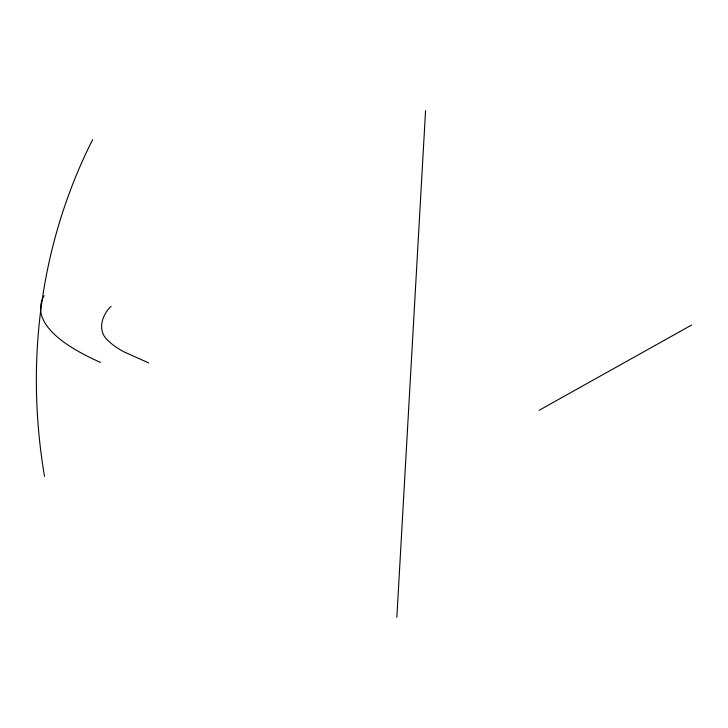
<?xml version="1.0" encoding="UTF-8"?>
<svg xmlns="http://www.w3.org/2000/svg" width="728" height="728" viewBox="0 0 728 728"><rect width="100%" height="100%" fill="white"/><g stroke="black" fill="none" stroke-linecap="round" stroke-linejoin="round"><path stroke-width="1.09" d="M396.851 617.298L425.561 110.702M111.047 306.351C101.602 315.169 96.906 331.44 108.354 340.795A205.505 49.204 4.3 0 0 123.542 351.66L148.73 362.954M539.13 410.292L691.6 325.043M100.5 362.398A378.733 94.076 3.2 0 1 44.108 295.686M44.526 476.385A563.326 516.753 56 0 1 92.656 139.639"/></g></svg>
